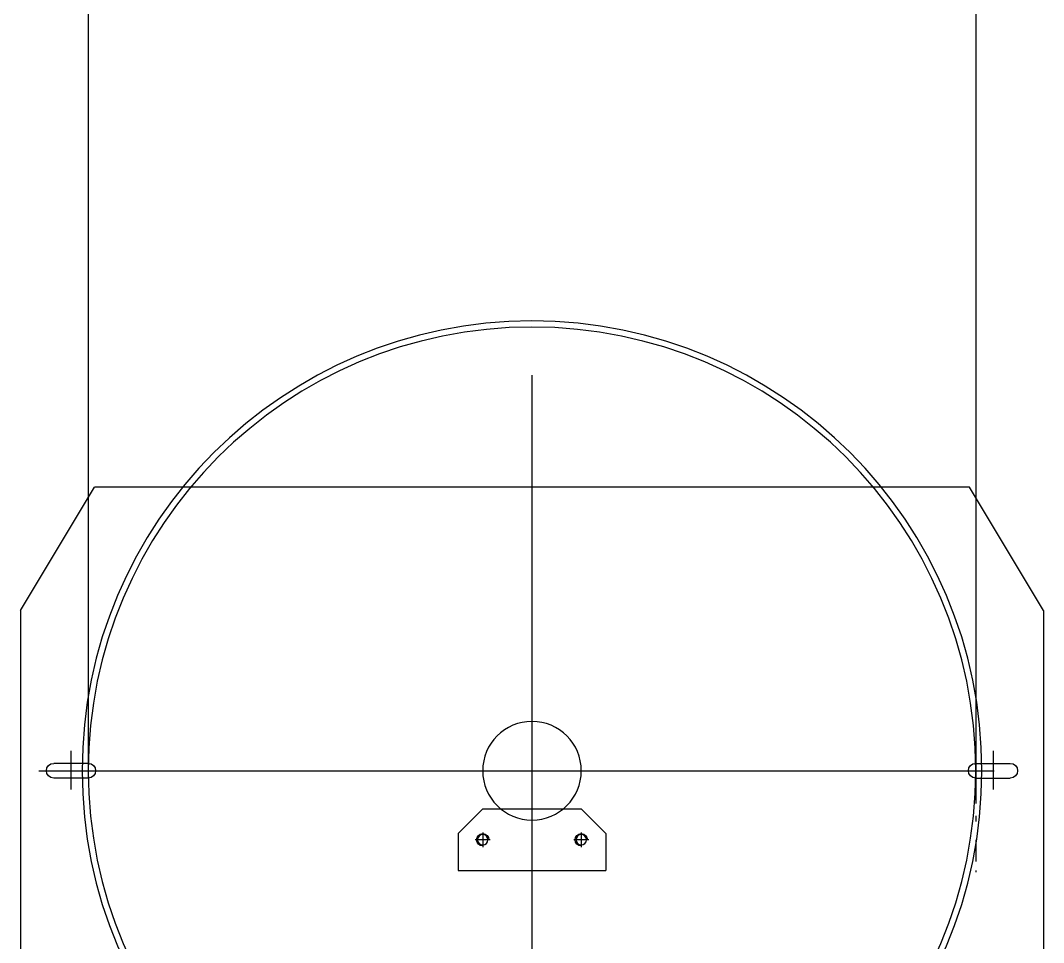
# Model space of a CAD drawing. Header units: millimetres. Extents: x 2370 to 266135, y -585395 to 33485.
# Drawn here: x 217269 to 218099, y 5961 to 6709 of the extents above; entities that cross this region are included whole.
import ezdxf
from ezdxf.lldxf.tags import DXFTag

# ---------------------------------------------------------------- set-up
doc = ezdxf.new("R2010")
doc.units = ezdxf.units.MM
tags = doc.linetypes.add('CENTER', pattern=[2, 1.25, -0.25, 0.25, -0.25]).pattern_tags.tags
tags[10:11] = [DXFTag(74, 4), DXFTag(75, 0), DXFTag(340, '0'), DXFTag(46, 1.0), DXFTag(50, 0.0), DXFTag(44, 0.0), DXFTag(45, 0.0)]
tags[8:9] = [DXFTag(74, 4), DXFTag(75, 0), DXFTag(340, '0'), DXFTag(46, 1.0), DXFTag(50, 0.0), DXFTag(44, 0.0), DXFTag(45, 0.0)]
tags[6:7] = [DXFTag(74, 4), DXFTag(75, 0), DXFTag(340, '0'), DXFTag(46, 1.0), DXFTag(50, 0.0), DXFTag(44, 0.0), DXFTag(45, 0.0)]
tags[4:5] = [DXFTag(74, 4), DXFTag(75, 0), DXFTag(340, '0'), DXFTag(46, 1.0), DXFTag(50, 0.0), DXFTag(44, 0.0), DXFTag(45, 0.0)]
tags = doc.linetypes.add('PHANTOM', pattern=[2.5, 1.25, -0.25, 0.25, -0.25, 0.25, -0.25]).pattern_tags.tags
tags[14:15] = [DXFTag(74, 4), DXFTag(75, 0), DXFTag(340, '0'), DXFTag(46, 1.0), DXFTag(50, 0.0), DXFTag(44, 0.0), DXFTag(45, 0.0)]
tags[12:13] = [DXFTag(74, 4), DXFTag(75, 0), DXFTag(340, '0'), DXFTag(46, 1.0), DXFTag(50, 0.0), DXFTag(44, 0.0), DXFTag(45, 0.0)]
tags[10:11] = [DXFTag(74, 4), DXFTag(75, 0), DXFTag(340, '0'), DXFTag(46, 1.0), DXFTag(50, 0.0), DXFTag(44, 0.0), DXFTag(45, 0.0)]
tags[8:9] = [DXFTag(74, 4), DXFTag(75, 0), DXFTag(340, '0'), DXFTag(46, 1.0), DXFTag(50, 0.0), DXFTag(44, 0.0), DXFTag(45, 0.0)]
tags[6:7] = [DXFTag(74, 4), DXFTag(75, 0), DXFTag(340, '0'), DXFTag(46, 1.0), DXFTag(50, 0.0), DXFTag(44, 0.0), DXFTag(45, 0.0)]
tags[4:5] = [DXFTag(74, 4), DXFTag(75, 0), DXFTag(340, '0'), DXFTag(46, 1.0), DXFTag(50, 0.0), DXFTag(44, 0.0), DXFTag(45, 0.0)]

# ---------------------------------------------------------------- blocks, each defined once
blk = doc.blocks.new('A$CFB541C74')
at = {"color": 1, "linetype": 'CENTER'}
for p, q in [((1238.47, 5637.44), (1238.47, 50.19)), ((864.47, 5332.76), (864.47, 5301.17)), ((1612.47, 5332.76), (1612.47, 5301.17)), ((1638.47, 5316.52), (863.47, 5316.52))]:
    blk.add_line(p, q, dxfattribs=at)
for p, q in [((823.47, 5446.52), (883.47, 5546.52)), ((883.47, 5546.52), (1593.47, 5546.52)), ((1653.47, 5446.52), (1593.47, 5546.52)), ((823.47, 5446.52), (823.47, 4586.52)), ((1653.47, 5446.52), (1653.47, 4586.52)), ((878.47, 5322.52), (850.47, 5322.52)), ((1598.47, 5322.52), (1626.47, 5322.52)), ((878.47, 5310.52), (850.47, 5310.52)), ((1598.47, 5310.52), (1626.47, 5310.52)), ((1178.47, 5265.52), (1198.47, 5285.52)), ((1278.47, 5285.52), (1198.47, 5285.52)), ((1298.47, 5265.52), (1278.47, 5285.52)), ((1178.47, 5265.52), (1178.47, 5235.52)), ((1198.47, 5266.52), (1198.47, 5254.52)), ((1278.47, 5266.52), (1278.47, 5254.52)), ((1298.47, 5265.52), (1298.47, 5235.52)), ((1192.47, 5260.52), (1204.47, 5260.52)), ((1272.47, 5260.52), (1284.47, 5260.52)), ((1298.47, 5235.52), (1178.47, 5235.52))]:
    blk.add_line(p, q)
at = {"color": 4, "linetype": 'PHANTOM'}
blk.add_circle((1238.47, 5316.52), 365, dxfattribs=at)
at = {"color": 1, "linetype": 'CENTER'}
blk.add_circle((1238.47, 5316.52), 360, dxfattribs=at)
at = {"ltscale": 0.5}
blk.add_circle((1238.47, 5316.52), 40, dxfattribs=at)
for centre in [(1198.47, 5260.52), (1278.47, 5260.52)]:
    blk.add_circle(centre, 4.19)
for centre, radius, start, end in [((850.47, 5316.52), 6, 90, 270), ((878.47, 5316.52), 6, 270, 90), ((1598.47, 5316.52), 6, 90, 270), ((1626.47, 5316.52), 6, 270, 90), ((1198.47, 5260.52), 5, 270, 180), ((1278.47, 5260.52), 5, 270, 180)]:
    blk.add_arc(centre, radius, start, end)

msp = doc.modelspace()

# ---------------------------------------------------------------- linework, layer by layer
at = {"color": 6}
for p, q in [((217324.05, 23186.7), (217324.05, 6094.29)), ((218044.05, 21512.15), (218044.05, 6073.58))]:
    msp.add_line(p, q, dxfattribs=at)
at = {"ltscale": 600}
for p, q in [((218044.05, 6063.65), (218044.05, 6059.23)), ((218044.05, 6044.29), (218044.05, 6026.59)), ((218044.05, 6019.29), (218044.05, 6017.87))]:
    msp.add_line(p, q, dxfattribs=at)

# ---------------------------------------------------------------- block references
at = {"ltscale": 600, "xscale": -1}
msp.add_blockref('A$CFB541C74', (218922.52, 783.77), dxfattribs=at)

doc.saveas('drawing.dxf')
